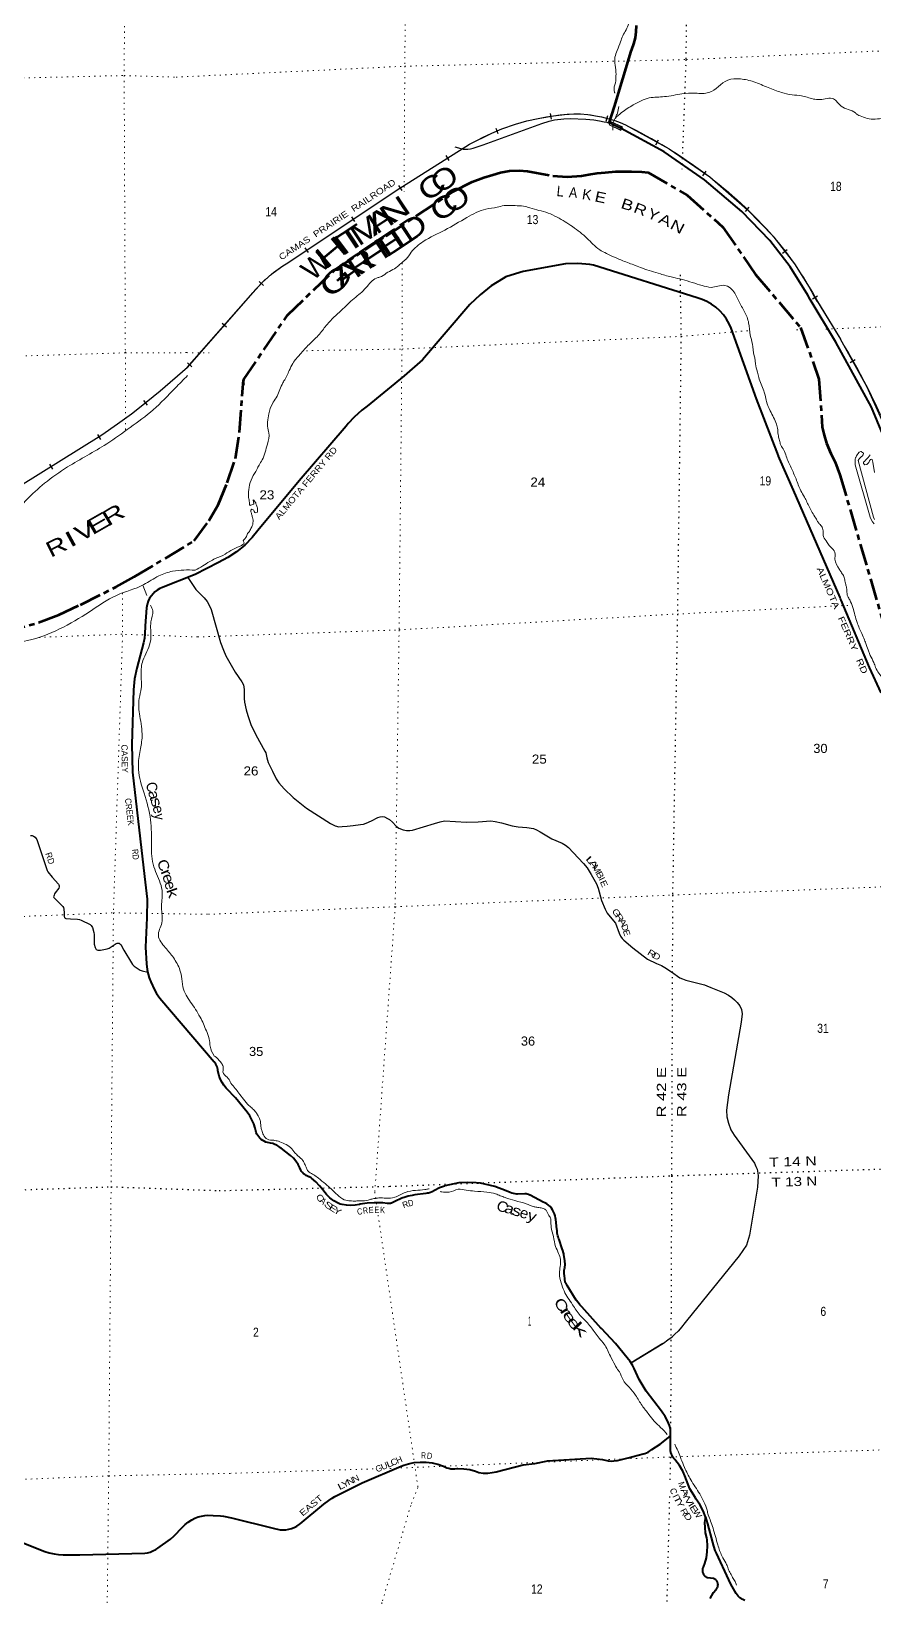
# Model space of a CAD drawing. Header units: feet. Extents: x 751810 to 1010326, y -353855 to -161247.
# Drawn here: x 878420 to 894588, y -303198 to -273133 of the extents above; entities that cross this region are included whole.
import ezdxf
from ezdxf.enums import TextEntityAlignment as Align

# ---------------------------------------------------------------- set-up
doc = ezdxf.new("R2010")
doc.units = ezdxf.units.FT
doc.header["$LTSCALE"] = 70
doc.linetypes.add('DOTTED', pattern=[1.5, 0.3, -1.2])
doc.linetypes.add('LONG_DASH_SHORT_DASH', pattern=[9.9, 6, -1.2, 1.5, -1.2])
for name, color, linetype, lineweight in [('11', 7, 'LONG_DASH_SHORT_DASH', 60), ('23', 7, 'Continuous', 70), ('26', 7, 'Continuous', 40), ('29', 7, 'Continuous', 25), ('34', 7, 'Continuous', 25), ('39', 7, 'Continuous', 13), ('6', 7, 'DOTTED', 25), ('61', 7, 'Continuous', 13), ('7', 7, 'DOTTED', 13)]:
    doc.layers.add(name, color=color, linetype=linetype, lineweight=lineweight)
for name, color, linetype in [('12', 7, 'Continuous'), ('27', 7, 'Continuous'), ('30', 7, 'Continuous'), ('41', 7, 'Continuous')]:
    doc.layers.add(name, color=color, linetype=linetype)

msp = doc.modelspace()

# ---------------------------------------------------------------- linework, layer by layer
at = {"layer": '11'}
for points in [[(881547.37, -282915.05), (881826.08, -282530.66), (882009.42, -282219.59), (882176.82, -281796.85), (882336.24, -281334.23), (882415.95, -280823.75), (882490.81, -279822.56), (883334.53, -278582.53), (884244.01, -277711.55), (885225.9, -277063.79), (886513.91, -276209.97), (886513.91, -276209.97), (886879.65, -276022.01), (887105.27, -275939.4), (887277.26, -275888.34), (887277.26, -275888.34), (887424.18, -275841.02), (887600.65, -275810.12), (887784.68, -275803.18), (887946.15, -275819.6), (888430.87, -275906.58), (888702.32, -275928.04), (888979.71, -275908.1), (889118.28, -275881.69), (889282.14, -275856.46), (889432.77, -275839.43), (889632.55, -275824.62), (889792.01, -275820.2), (889939.49, -275820.83), (890137.39, -275830.92), (890261.18, -275841.88), (890261.18, -275841.88), (891005.96, -276280.81), (891695.2, -276893.59), (892322.71, -277800.97), (893186.58, -278819.32), (893538.54, -279809.44), (893598.6, -280729.68), (893636.56, -280887.35), (893685.72, -281037.44), (893768.91, -281234.82), (893849.44, -281399.56), (893939.41, -281645.55), (894853.05, -284758.91)], [(877895.06, -284673), (878558.08, -284481.27), (878946.51, -284332), (879363.4, -284139.83), (880049.79, -283796.41), (880392.95, -283606.46), (881541.55, -282918.54)]]:
    msp.add_lwpolyline(points, dxfattribs=at)
msp.add_arc((882621.07, -279866.11), 134.8, 162.03814, 202.18566, dxfattribs=at)
at = {"layer": '23'}
msp.add_lwpolyline([(889510.99, -274893.9), (889612.18, -274574.8), (889931.09, -273513.9), (889945.89, -273480.42), (889985.78, -273370.3), (890013.95, -273256.61), (890030.07, -273140.6), (890033.98, -273023.55)], dxfattribs=at)
at = {"layer": '26'}
for points in [[(889741.33, -275000.53), (889590.88, -274925.74), (889545.49, -274904.84), (889511.89, -274895.18)], [(895092.31, -281659.21), (894545.67, -280345.63), (893864.72, -279096.38), (893366.95, -278279.49), (893322.61, -278196.76), (892987.63, -277652.9), (892597.63, -277147.04), (892059.47, -276591.22), (891343.8, -275980.9), (890568.26, -275448.72), (889741.33, -275000.53)], [(894728.9, -285832.87), (894508.91, -285345.53), (893963.83, -284051.72), (893953.4, -284026.72), (893942.6, -284001.72), (893051.28, -281938.95), (892783.71, -281332.78), (892764.19, -281288.56), (892762.76, -281282.78), (892338.82, -280190.15), (891854.92, -278832.01), (891815.61, -278744.95), (891764.41, -278656.65), (891704.26, -278574.18), (891635.82, -278498.46), (891559.84, -278430.3), (891477.14, -278370.46), (891388.65, -278319.59), (891295.33, -278278.25), (891198.19, -278246.89), (889211.02, -277622.15), (889142.89, -277611.66), (888908.38, -277591.68), (888673.07, -277596.33), (888675.11, -277598.31), (887858.95, -277743.76), (887794.92, -277760.06), (887525.55, -277847.51), (887474.7, -277875.43), (887245.77, -278020.81), (887033.29, -278189.32)], [(887033.29, -278189.32), (886839.59, -278379.12), (885930.99, -279441.15), (885578.61, -279748.34), (884863.3, -280328.67), (884766.15, -280401.87), (884616.45, -280535.76), (884504.23, -280659.58), (884481.57, -280684.58), (884460.19, -280709.58), (883559.18, -281762.93), (882765.25, -282714.57), (882657.86, -282847.93), (882516.25, -282992.62), (882360.3, -283121.72), (882191.71, -283233.81), (882012.33, -283327.67), (881567.52, -283556.16)], [(881567.52, -283556.17), (880915.88, -283815.98), (880889.69, -283828.71), (880834.29, -283860.17), (880793.12, -283893.88), (880726.18, -283967.23), (880690.57, -284015.96), (880664.37, -284073.64), (880645.66, -284135.8), (880631.48, -284199.98), (880602.72, -284541.27), (880599.99, -284704.29), (880589.52, -284780.69), (880575.56, -284870.44), (880443.04, -285354.17), (880402.38, -285564.13), (880378.77, -285775.19), (880351.45, -286819.26), (880363.3, -287352.52), (880595.14, -289352.5), (880643.96, -289789.87), (880637.96, -290150.54), (880610.46, -290709.29), (880629.21, -291028.85), (880641.89, -291142.66), (880662.85, -291229.54), (880683.81, -291301.44), (880715.22, -291376.37), (880782.62, -291532.13), (880824.54, -291601.04), (880887.41, -291690.92), (881928.02, -292911.72)], [(882025.19, -293186.89), (882002.52, -293081.6), (881997.24, -293057.06), (881992.31, -293031.6), (881986.14, -293009.16), (881976.1, -292983.53), (881963.43, -292959.08), (881948.29, -292936.1), (881928.01, -292911.39)], [(886254, -295334.54), (886158.96, -295382.52), (886110.69, -295405.29), (886078.68, -295420.39), (886060.69, -295428.97), (886055.5, -295430.81), (886043.34, -295433.74), (886018.67, -295435.71), (885993.34, -295439.26), (885780.37, -295469.05), (885755.37, -295474.12), (885730.37, -295477.91), (885651.67, -295494.41), (885592.71, -295510.46), (885532.1, -295531.92), (885398.69, -295592.47), (885373.73, -295603.8), (885348.69, -295618.96), (885340.68, -295622.74), (885326.35, -295627.74), (885311.59, -295631.22), (885296.54, -295633.14), (885281.37, -295633.48), (885266.25, -295632.22), (885251.34, -295629.4), (885168.26, -295620.78), (885072.37, -295620.26), (884997.49, -295618.04), (884864.37, -295625), (884732.7, -295645.84), (884718.61, -295649.1), (884636.35, -295662.92), (884553.08, -295668.06), (884469.74, -295664.46), (884387.23, -295652.18), (884350.74, -295643.89), (884306.98, -295627.21), (884225.7, -295582.29), (884150.69, -295520.88), (884086.39, -295459.75), (884031.49, -295395.51), (884019.46, -295377.97), (883953.12, -295293.22), (883878.29, -295215.88), (883795.78, -295146.78), (883795.46, -295146.5), (883782.54, -295136.27), (883768.63, -295127.45), (883753.87, -295120.13), (883747.46, -295117.75), (883722.41, -295110.28), (883697.46, -295097.54), (883690.72, -295093.96), (883667.13, -295078.06), (883645.34, -295059.77), (883625.57, -295039.31), (883608.06, -295016.89), (883592.98, -294992.77), (883574.09, -294947.55), (883539.26, -294881.04), (883497.68, -294818.53), (883449.78, -294760.71), (883396.11, -294708.22), (883213.53, -294572.28), (883203.12, -294563.16), (883169.01, -294537.24), (883132.37, -294515.03), (883093.61, -294496.76), (883053.16, -294482.65), (883011.45, -294472.85), (882984.99, -294469.69), (882952.3, -294462.63), (882920.52, -294452.19), (882890, -294438.49), (882861.09, -294421.67), (882834.09, -294401.92), (882809.3, -294379.45), (882787, -294354.52), (882767.42, -294327.39), (882750.79, -294298.37), (882737.29, -294267.76), (882727.05, -294235.92), (882715.49, -294184.29), (882689.66, -294102.25), (882655.41, -294023.36), (882613.09, -293948.49), (882563.18, -293878.45), (882338.36, -293602.38), (882169.21, -293426.01), (882159.5, -293415.62), (882117.1, -293364.04), (882080.32, -293308.31), (882049.58, -293249.04), (882025.19, -293186.89)], [(890688.09, -300092.75), (890688.09, -299954.99), (890668.33, -299893.88), (890630.74, -299804.95), (890584.06, -299720.43), (890516.86, -299621.59), (890222.24, -299236.9), (890086.48, -299009.17), (889990.94, -298798.16), (889960.13, -298738.09), (889912.84, -298663.7), (889858.02, -298594.67), (889634.69, -298321.94), (889361.47, -298028.52), (889357.46, -298028.59), (888984.12, -297614.04), (888949.36, -297577.64), (888918.24, -297533.92), (888878.92, -297488.92), (888706.58, -297208.26), (888690.97, -297182.84), (888676.47, -297158.26), (888672.17, -297148.8), (888667.16, -297133.79), (888665.79, -297127.62), (888662.02, -297103.02), (888659.4, -297077.62), (888652.66, -297012.31), (888649.99, -296986.46), (888646.32, -296962.31), (888645.6, -296947.99), (888646.16, -296937.69), (888649.53, -296911.64), (888653.79, -296887.69), (888657.7, -296865.65), (888662.17, -296840.54), (888664.25, -296815.65), (888664.95, -296791.03), (888664.38, -296783.66), (888662.47, -296758.8), (888658.72, -296733.66), (888646.25, -296649.92), (888642.22, -296622.92), (888639.02, -296599.92), (888638.88, -296598.88), (888630.5, -296562.71), (888627.02, -296552.61), (888620.12, -296532.61), (888609.88, -296502.61), (888548.6, -296323.06), (888540.22, -296298.49), (888532.31, -296273.06), (888526.53, -296254.49), (888515.94, -296203.16), (888513.25, -296176), (888510.82, -296151.47), (888507.75, -296126), (888485.42, -295940.35), (888481.89, -295905.84), (888473.92, -295866.38), (888461.86, -295827.98), (888445.86, -295791.04), (888426.09, -295755.98), (888402.75, -295723.18), (888376.12, -295693), (888346.48, -295665.77), (888314.15, -295641.78), (888279.5, -295621.31), (888242.89, -295604.57), (887993.14, -295472.61), (887988.09, -295470.15), (887964.67, -295460.57), (887940.38, -295453.48), (887915.48, -295448.98), (887890.25, -295447.1), (887753.07, -295450.62), (887738.12, -295450.48), (887705.7, -295447.71), (887673.75, -295441.56), (887642.62, -295432.1), (887612.64, -295419.45), (887536.58, -295386.27), (887317.29, -295308.65), (887040.4, -295244.03), (886959.58, -295234.17), (886791.09, -295226.81), (886622.75, -295237.1), (886359.7, -295294.81), (886353.54, -295296.76), (886254, -295334.54)], [(882265.3, -301664.36), (883062.34, -301864.09), (883087.34, -301871.27), (883112.34, -301877.37), (883142.43, -301885.41), (883196.71, -301893.98), (883251.58, -301896.82), (883306.44, -301893.91), (883360.71, -301885.28), (883413.77, -301871.03), (883465.06, -301851.3), (883514, -301826.33), (883560.06, -301796.38), (883577.43, -301783.18), (884033.98, -301401.15), (884129.84, -301330.27), (884196.52, -301288.57), (884246.53, -301259.38), (884768.99, -300996.31), (885521.11, -300672.83), (885571.11, -300653.97), (885659.03, -300627.26), (885710.45, -300616.2), (885770.73, -300605.74), (885884.08, -300596.02), (885939.67, -300595.35), (885997.81, -300598.21), (886054.28, -300603.69), (886110.7, -300612.27), (886167.85, -300624.54), (886221.5, -300638.05), (886328.99, -300675.27), (886358.94, -300687.96), (886395.01, -300703.3), (886432.48, -300714.78), (886470.95, -300722.29), (886510, -300725.73), (886549.19, -300725.08), (886588.09, -300720.33), (886608.08, -300716.26), (886721.71, -300722.79), (886834.03, -300741.16), (886943.82, -300771.17), (887012.46, -300796.45), (887095.63, -300805.78), (887179.31, -300806.36), (887262.6, -300798.2), (887344.57, -300781.37), (887345.19, -300781.21), (887862.69, -300648.46), (888083.56, -300624.06), (888300.66, -300576.71), (888328.83, -300568.79), (889168.57, -300523.53), (889381.56, -300548.38), (889494.21, -300573.54), (889547.04, -300576.97), (889599.93, -300574.86), (889652.32, -300567.24), (889668.83, -300563.66), (889876.45, -300512.51), (890162.91, -300438.39), (890195.74, -300430.38), (890227.55, -300418.99), (890257.99, -300404.34), (890282.6, -300389.14), (890307.47, -300370.95), (890332.6, -300354.43), (890492.26, -300249.5), (890642.87, -300128.49), (890661.49, -300113.77), (890688.09, -300092.75)], [(891361.22, -301643.65), (891314.77, -301528.76), (891251.78, -301410.34), (891176.76, -301299.16), (891165.84, -301284.89), (891056.85, -301107.58), (890964.84, -300859.61), (890933.61, -300783.66), (890926.38, -300770), (890859.78, -300660.29), (890772.63, -300549.11), (890752.75, -300526.04), (890734.19, -300499.48), (890718.51, -300471.13), (890705.88, -300441.29), (890696.44, -300410.29), (890690.29, -300378.48), (890687.49, -300346.19), (890688.09, -300313.8), (890688.09, -300092.75)], [(877771.56, -301954.97), (878678.03, -302315.23), (878760.07, -302338.65), (878857.38, -302359.62), (878939.72, -302371.6), (879029.85, -302377.93), (879349.4, -302377.28), (880596.33, -302341.47), (880651.62, -302334.89), (880702.52, -302322.91), (880753.42, -302301.94), (880807.12, -302273.99), (880846.23, -302251.01), (881093.83, -302073.05), (881157.63, -302017.32), (881321.3, -301843.9), (881373.95, -301794.87), (881429.35, -301749.93), (881498.21, -301702), (881560.71, -301670.74), (881620.97, -301648.07), (881688.05, -301632.23), (881749.72, -301621.11), (881799.12, -301616.61), (881908.68, -301618.78), (882049.13, -301625.6), (882106.11, -301632.3), (882265.3, -301664.36)], [(891452.64, -303216.29), (891481.54, -303155.54), (891516.63, -303098.14), (891557.53, -303044.72), (891559.65, -303042.81), (891568.86, -303033.41), (891577.04, -303023.09), (891584.1, -303011.98), (891589.95, -303000.19), (891594.54, -302987.85), (891597.82, -302975.1), (891599.75, -302962.08), (891600.3, -302948.92), (891599.48, -302935.79), (891597.28, -302922.81), (891593.74, -302910.13), (891588.9, -302897.89), (891582.8, -302886.22), (891575.52, -302875.25), (891567.13, -302865.11), (891557.73, -302855.9), (891547.41, -302847.72), (891536.3, -302840.66), (891524.51, -302834.81), (891512.17, -302830.22), (891397.65, -302817.92), (891397.06, -302817.64), (891382.57, -302810.03), (891368.96, -302800.94), (891356.38, -302790.48), (891344.96, -302778.76), (891334.82, -302765.91), (891326.09, -302752.07), (891318.85, -302737.4), (891313.18, -302722.05), (891309.15, -302706.19), (891306.79, -302689.99), (891306.15, -302673.64), (891307.21, -302657.31), (891309.98, -302641.18), (891314.42, -302625.43), (891320.48, -302610.23), (891328.09, -302595.75), (891346.31, -302544.09), (891376.36, -302432.06), (891394.53, -302317.5), (891400.63, -302201.68), (891394.59, -302085.85), (891383, -302046.95), (891361.88, -301950.65), (891350.95, -301852.67), (891350.32, -301754.08), (891357.53, -301680.97), (891361.22, -301643.65)], [(892115.87, -303251.33), (892066.86, -303225.57), (892043.58, -303213.41), (892021.3, -303198.65), (892000.69, -303181.64), (891985.99, -303166.67), (891965.29, -303141.6), (891950.93, -303116.67), (891848.88, -302939.46), (891809.44, -302857.77), (891568.37, -302345.66), (891551.03, -302304.63), (891547.91, -302295.66), (891517.52, -302208.19), (891499.69, -302138.52), (891402.03, -301782.03), (891365.04, -301653.1), (891361.22, -301643.65)]]:
    msp.add_lwpolyline(points, dxfattribs=at)
at = {"layer": '29'}
for p, q in [((881423.07, -283613.76), (881578.63, -283844.53)), ((890541.28, -298319.89), (889932.32, -298689.49))]:
    msp.add_line(p, q, dxfattribs=at)
for points in [[(886551.24, -275347.01), (886710.45, -275391.95), (886750.49, -275396.09), (886801.57, -275394.71), (886848.52, -275387.8), (886898.22, -275375.37), (887091.52, -275309.07), (888218.19, -274900.18), (888357.66, -274858.73), (888461.2, -274833.87), (888642.09, -274811.76), (888764.96, -274806.25), (889063.2, -274817.3), (889213.72, -274833.86), (889322.77, -274850.45), (889415.31, -274868.39), (889463.63, -274879.44), (889510.99, -274893.9)], [(881578.63, -283844.53), (881738.93, -284007.8), (881794.16, -284079.63), (881849.39, -284173.57), (881871.48, -284228.82), (882053.74, -284864.27), (882106.21, -285010.7), (882153.15, -285118.45), (882329.89, -285433.42), (882462.44, -285621.29), (882490.07, -285676.55), (882506.63, -285764.96), (882506.64, -285939.02), (882512.15, -286008.08), (882542.55, -286154.52), (882572.9, -286262.26), (882633.68, -286436.33), (882727.55, -286638.01), (882904.29, -286947.45), (882918.12, -286980.6), (882937.42, -287080.06), (882965.07, -287165.71), (882992.65, -287218.2), (883047.88, -287334.24)], [(883047.88, -287334.24), (883122.47, -287477.91), (883172.18, -287555.27), (883271.6, -287671.31), (883442.81, -287837.08), (883702.39, -288047.06), (884160.81, -288339.92), (884251.94, -288381.36), (884320.97, -288400.7), (884384.5, -288397.94), (884481.14, -288389.65), (884597.13, -288378.6), (884740.73, -288359.26), (884798.73, -288348.21), (884845.66, -288334.39), (884950.6, -288284.66), (885072.12, -288221.11), (885116.29, -288207.3), (885152.2, -288201.77), (885199.14, -288212.83), (885254.38, -288240.45), (885293.03, -288262.56), (885351.03, -288315.05), (885420.06, -288389.65), (885475.3, -288428.32), (885558.14, -288461.48), (885621.66, -288472.53), (885685.17, -288472.54), (885734.89, -288464.24), (886160.15, -288339.92), (886267.86, -288306.75), (886347.93, -288290.19), (886773.21, -288312.29), (886999.65, -288306.77), (887237.15, -288290.19), (887322.77, -288298.46), (887441.5, -288323.34), (887648.63, -288381.35), (887761.84, -288400.7), (887933.05, -288417.28)], [(878407.08, -288571.78), (878424.25, -288569.23), (878437.6, -288571.78), (878463.04, -288584.51), (878492.73, -288603.79), (878506.91, -288618.86), (878524.08, -288645.59), (878549.28, -288722.81), (878721.2, -289238.59), (878735.97, -289266.86), (878821.85, -289366.69), (878943.16, -289503.6), (878950.11, -289517.28), (878956.47, -289537.64), (878956.47, -289556.73), (878947.97, -289578.06), (878875.28, -289669.37), (878868.08, -289685.25), (878857.91, -289711.97), (878847.74, -289748.88), (878850.69, -289761.01), (878942.11, -289848.54), (879025.78, -289928.3), (879038.06, -289950.04), (879046.13, -289980.48), (879048, -290054.57), (879051.85, -290123.01), (879054.39, -290137.01), (879059.4, -290144.93), (879069.66, -290152.28), (879082.37, -290158.64), (879172.48, -290169.18), (879303.66, -290175.18), (879343.19, -290181.3), (879377.42, -290195.54), (879547.2, -290278.26), (879569.84, -290296.34), (879582.81, -290312.62), (879595.53, -290336.8), (879620.92, -290429.67), (879623.51, -290470.42), (879629.4, -290655.27), (879645.13, -290718.56), (879657.84, -290744.02), (879667.19, -290754.79), (879694.08, -290769.46), (879719.52, -290772.01), (879747.88, -290770.09), (879877.22, -290744.01), (879914.62, -290729.92), (880049.54, -290642.46), (880067.98, -290633.3), (880088.33, -290633.3), (880106.13, -290637.12), (880121.78, -290645.96), (880136.66, -290661.3), (880194.48, -290768.44), (880339.89, -291013.41), (880364.93, -291046.88), (880392.91, -291074.87), (880470.38, -291127.81), (880509.91, -291153.77), (880548.06, -291169.44), (880655.53, -291192.88)], [(887933.05, -288417.28), (888057.34, -288436.62), (888118.1, -288458.72), (888184.37, -288497.4), (888410.82, -288630.02), (888609.65, -288712.9), (888675.93, -288751.58), (888731.15, -288801.31), (888913.41, -288994.71), (889018.35, -289105.22), (889090.16, -289190.87), (889167.48, -289315.2), (889266.89, -289497.54), (889300.03, -289580.43), (889366.31, -289818.04), (889432.58, -289983.81), (889471.24, -290061.17), (889532, -290133), (889631.41, -290254.57), (889703.21, -290442.44), (889728.07, -290500.45), (889758.44, -290547.43), (889791.59, -290580.58), (889968.32, -290724.25), (890244.47, -290939.75), (890421.21, -291028.16), (890515.1, -291066.84), (890581.38, -291102.75), (890708.41, -291188.41), (890868.58, -291298.92), (890915.53, -291321.02), (890984.56, -291343.13), (891338.04, -291437.06), (891387.75, -291453.64), (891465.07, -291486.79), (891719.13, -291591.78), (891801.98, -291635.99), (891865.48, -291677.42), (891917.96, -291724.4)], [(891917.96, -291724.4), (891967.66, -291774.12), (892020.13, -291837.67), (892050.51, -291909.5), (892064.31, -291992.39), (892047.75, -292152.63), (891799.21, -293545.1), (891766.07, -293843.49), (891768.83, -293970.58), (891799.21, -294092.15), (891848.91, -294216.47), (891909.67, -294318.7), (892252.1, -294788.38), (892299.04, -294857.45), (892329.42, -294921), (892348.75, -294976.26), (892362.56, -295048.09), (892368.08, -295103.35)], [(892368.08, -295103.35), (892357.02, -295321.61), (892202.38, -296238.87), (892169.24, -296365.96), (892147.15, -296432.27), (892003.55, -296636.72), (890998.35, -297885.53), (890874.07, -298040.24), (890832.66, -298084.45)], [(889932.32, -298689.49), (890553.74, -298311), (890636.58, -298250.22), (890719.43, -298189.44), (890771.9, -298142.47), (890832.66, -298084.45)]]:
    msp.add_lwpolyline(points, dxfattribs=at)
at = {"layer": '34'}
for p, q in [((888403.03, -274819.54), (888386.83, -274710.12)), ((889455.52, -274854.33), (889485.33, -274747.81)), ((887383.41, -275100.73), (887344.82, -274997.08)), ((890407.88, -275310.46), (890461.08, -275213.49)), ((886440.31, -275610.01), (886381.17, -275516.54)), ((891307.99, -275905.58), (891371.03, -275814.7)), ((885535.65, -276185.54), (885476.51, -276092.07)), ((892125.22, -276589.69), (892197.43, -276505.89)), ((884631, -276783.47), (884569.59, -276691.48)), ((883740.7, -277380.97), (883679.29, -277288.98)), ((892840.29, -277390.14), (892927.89, -277322.6)), ((882874.46, -278009.38), (882792.54, -277935.05)), ((893416.04, -278270.67), (893510.49, -278213.11)), ((882167.09, -278813.91), (882083.94, -278740.97)), ((881500.99, -279570.66), (881417.83, -279497.73)), ((894234.28, -279439.36), (894137.94, -279493.69)), ((880573.47, -280220.98), (880642.33, -280307.54)), ((879689.32, -280870.97), (879747.73, -280964.9)), ((878765.91, -281442.17), (878824.32, -281536.09))]:
    msp.add_line(p, q, dxfattribs=at)
at = {"layer": '34', "lineweight": 13}
for p, q in [((881408.23, -279594.04), (882678.05, -278146.24)), ((893452.35, -278227.45), (893950.12, -279044.34))]:
    msp.add_line(p, q, dxfattribs=at)
at = {"layer": '34'}
for points in [[(881414.5, -279585.21), (882677.23, -278145.51), (882848.9, -277956.29), (883039.45, -277786.01), (883246.74, -277636.6), (883342.81, -277577.82), (885421.86, -276189.84), (886827.33, -275300.51), (887259.07, -275085.98), (887449.14, -275005.15), (887710.88, -274917.76), (887929.63, -274853.2), (888177.79, -274797.69), (888440.51, -274753.74), (888654.68, -274727.09), (888835.1, -274713.53), (888953.45, -274716.42), (889100.54, -274730.38), (889362.73, -274774.88), (889482.28, -274803.44), (889618.84, -274846.53), (889725.29, -274884.94), (889825.21, -274926.79), (889826.93, -274927.85), (890660.47, -275386.76), (891441.98, -275928.91), (892162.55, -276549.78), (892673.21, -277079.9), (892674.37, -277081.22), (893070.82, -277595.45), (893411.33, -278148.3), (893502.1, -278317.63), (893418.02, -278168.99), (893951.06, -279043.77)], [(906184.89, -290315.47), (906183.11, -290313.73), (904630.2, -290038.07), (902270.09, -289135.67), (898978.07, -287519.49), (898575.81, -287238.34), (898205.18, -286916.7), (897870.18, -286558.09), (897574.52, -286166.43), (897456.11, -285982.06), (896564.75, -284608.09), (896140.75, -283763.83), (895047.75, -281256.11), (894459.2, -279949.34), (893948.94, -279044.53)], [(881415.21, -279585.79), (880893.29, -280038.21), (880622.84, -280257.32), (880340.58, -280481.88), (880077.16, -280673.98), (879774.63, -280882.21), (876542.86, -282892.06)]]:
    msp.add_lwpolyline(points, dxfattribs=at)
at = {"layer": '34', "lineweight": 13}
for points in [[(883343.4, -277578.75), (885422.46, -276190.76), (886827.87, -275301.47)], [(881414.49, -279584.96), (880892.58, -280037.37), (880622.15, -280256.46), (880339.91, -280481), (880076.52, -280673.08), (879774.03, -280881.29), (876542.32, -282891.1)]]:
    msp.add_lwpolyline(points, dxfattribs=at)
for centre, radius, start, end in [((889089.89, -279312.31), 4604.74, 93.17186, 119.42192), ((888807.11, -277254.12), 2539.65, 66.38685, 89.36821), ((885878.82, -283113.95), 9085.91, 41.60796, 64.25043), ((887966.41, -281120.76), 6202.35, 27.74924, 40.63054), ((884568.66, -279689.08), 2440.24, 120.13944, 140.78358), ((882286.67, -286217.64), 13692.78, 21.2464, 31.59425)]:
    msp.add_arc(centre, radius, start, end, dxfattribs=at)
at = {"layer": '39'}
msp.add_line((880558.36, -283764.05), (880636.06, -283963.99), dxfattribs=at)
for points in [[(894604.29, -282504.08), (894587.55, -282458.08), (894288.27, -281370.61), (894290.28, -281370.57), (894300.06, -281354.33), (894311.82, -281336.05), (894313.79, -281334), (894339.47, -281307.46), (894349.43, -281303.28), (894375.83, -281282.7), (894379.72, -281270.22), (894384.89, -281260.49), (894390.64, -281230.45), (894356.34, -281201.6), (894353.22, -281197.7), (894339.97, -281198.48), (894311.97, -281213.35), (894304.04, -281219.51), (894260.83, -281280.52), (894243.3, -281311.55), (894239.35, -281319.07), (894235.71, -281343.27), (894230.51, -281397.65), (894235.38, -281453.89), (894519.4, -282461.16), (894542.13, -282505.05), (894562.79, -282544.96), (894595.52, -282586.68)], [(894523.32, -281262.17), (894484, -281315.26), (894461.58, -281333.39), (894452.31, -281341.9), (894426.67, -281370.46), (894418.8, -281380.64), (894395.04, -281401.12), (894393.4, -281425.29), (894397.53, -281433.27), (894417.86, -281451.05), (894457.94, -281448.42), (894495.43, -281407.61), (894509.01, -281377.23), (894528.64, -281348.76), (894546.62, -281344.46), (894560.75, -281350.27), (894573.61, -281404.38), (894604.63, -281598.99)]]:
    msp.add_lwpolyline(points, dxfattribs=at)
for points in [[(889617.54, -274318.21), (889616.18, -274309.25), (889605.06, -274237.02), (889636.81, -274081.65), (889636.65, -274071.6), (889642.94, -273956.85), (889626.29, -273784.14), (889621.94, -273629.34), (889666.08, -273497.92), (889727.75, -273332.03), (889774.15, -273216.66), (889834.64, -273105.1), (889886.92, -272981.6), (889903.15, -272860.66), (889880.02, -272657.88), (889871.45, -272489.07), (889913.46, -272349.63), (889925.89, -272242.84), (889915.86, -272110.25), (889827.8, -271858.2), (889767.14, -271561.47), (889809.86, -271468.28), (889861.78, -271320.65), (889839.35, -271164.12), (889824.62, -271118.08), (889783.17, -270897.49), (889756, -270692.76), (889743.05, -270499.87), (889747.06, -270367.06), (889764.4, -270187.79), (889758.84, -270085.3), (889755.4, -269990.82), (889742.45, -269797.94), (889755.88, -269624.75), (889773.04, -269433.41), (889771.7, -269344.94), (889780.63, -269272.39), (889793.75, -269079.1), (889828.44, -268853.29), (889854.84, -268742.26), (889915.09, -268614.61), (889976.37, -268422.58), (889983.69, -268243.46), (889981.19, -268211.32), (889963.32, -268076.59)], [(889623.14, -274804.21), (889750.37, -274693.33), (889972.77, -274545.05), (890281.65, -274411.52), (890572.12, -274386.89), (890908.28, -274333.38), (891164.84, -274321.34), (891425.38, -274307.23), (891788.85, -274070.27), (892029.19, -274046.41), (892290.79, -274102.68), (892563.25, -274213.08), (892817.38, -274305.67), (893020.68, -274352.78), (893203.47, -274370.05), (893312.21, -274398.53), (893555.59, -274443.01), (893816.13, -274428.9), (893962.64, -274567.41), (894237.4, -274697.88), (894282.1, -274735.4), (894326.52, -274754.83), (894463.68, -274804.98), (894618.33, -274818.67), (894786.56, -274801.97), (894975.19, -274807.08), (895166.18, -274836.28), (895312.21, -274942.62), (895555.15, -274958.95), (895768.48, -275005.91), (896087.72, -275027.09), (896339.76, -275113.67), (896624.12, -275215.84), (896852.21, -275310.85), (897028.11, -275402.64), (897221.81, -275478.06), (897376.13, -275469.63), (897492.25, -275455.75), (897617.73, -275397.48), (897924.21, -275370.58), (898136.26, -275465.84), (898377.45, -275498.28), (898695.26, -275292.21), (899129.83, -275114.48), (899572.91, -274968.8), (899741.15, -274952.1), (899877.08, -274921.83), (900020.13, -274831.1), (900075.82, -274800.06), (900261.06, -274581.97), (900427.29, -274299.81), (900496.86, -274125.75), (900600.16, -274059.78), (900653.66, -273883.97), (900733.45, -273721.82), (900898.21, -273608.63), (901000.21, -273588.94), (901046.21, -273580.18), (901204.08, -273408.77), (901700.36, -273067.17), (902011.97, -272849.12), (902210.64, -272723.34), (902497.4, -272586.13), (902758.39, -272469.43), (902952.12, -272414.12), (903164.84, -272420.86), (903464.42, -272468.49), (903763.31, -272469.87), (904226.57, -272464.67), (904513.85, -272494.39), (904805.53, -272550.19), (904989.66, -272655.93), (905226.17, -272776.95), (905537.02, -272774.12), (905681.93, -272806.06), (905742.94, -272861.42), (905905.65, -273009.74), (906185.09, -273051.65), (906375.47, -273173.38), (906606.54, -273199.96), (906688.79, -273200.69), (906980.02, -273226.32), (907211.46, -273277.02), (907513.13, -273197.91), (907850.3, -273078.01), (907880.07, -273057.44), (907887.52, -273019.11), (908255.89, -272973.14), (908459.43, -273036.35), (908839.53, -272970.09), (908905.03, -272924.82)], [(889585.29, -274882.05), (889638.81, -274771.99), (889668.38, -274704.62), (889696.32, -274577.24)], [(889581.22, -275031.91), (889580.32, -274987.62), (889585.29, -274882.05)], [(881564.51, -283473.86), (881710.47, -283394.72), (881843.58, -283310.19), (881951.05, -283254.21), (882140.3, -283168.8), (882301.27, -283069.75), (882491.69, -282928), (882489.65, -282926.03), (882536.65, -282850.87), (882571.59, -282773.9), (882593.25, -282747.42), (882614.85, -282716.91), (882632.32, -282678.42), (882642.08, -282660.17), (882661.58, -282623.66), (882672.79, -282569.18), (882676.01, -282516.84), (882663.22, -282466.76), (882648.15, -282398.61), (882637.69, -282370.61), (882631.16, -282336.52), (882644.8, -282310.16), (882689.16, -282325.56), (882707.88, -282369.52), (882752.03, -282370.84), (882763.57, -282338.48), (882758.68, -282280.23), (882737.62, -282214.18), (882706.6, -282152.32), (882680.16, -282128.59), (882682.63, -282158.72), (882685.42, -282210.97), (882655.49, -282221.5), (882619.55, -282232.11), (882606.7, -282178.01), (882589.22, -282083.75), (882586.79, -282055.63), (882598.3, -281888.51), (882657.64, -281700.54), (882749.48, -281540.21), (882790.44, -281463.14), (882853.06, -281359.59), (882950.76, -281056.38), (882979.56, -280838.71), (882964.7, -280784.63), (882980.1, -280476.66), (883047.33, -280280.52), (883119.82, -280166.76), (883232.26, -279909.57), (883269.39, -279844.63), (883370.69, -279645.95), (883438.77, -279506.11), (883576.56, -279333), (883752.17, -279141.2), (883951.75, -278943), (884099.38, -278757.67), (884368.15, -278492.02), (884617.35, -278258.85), (884842.94, -278056.22), (885046.69, -277868), (885104.6, -277851.01), (885233.85, -277776.59), (885474.28, -277626.02), (885505.9, -277595.36), (885610.91, -277509.25), (885612.88, -277507.21), (885713.11, -277370.89), (885940.71, -277168.23), (886356.57, -276946.54), (886780.17, -276706.64), (887146.81, -276546.06), (887360.89, -276510.54), (887492.79, -276478.32), (887705.41, -276479.03), (887868.03, -276488.57), (887988.89, -276522.89), (888337.37, -276620.04), (888513.08, -276699.77), (888808.69, -276882.22), (889088.92, -277109.15), (889198.88, -277218.06), (889328.87, -277324.65), (889460.34, -277397.02), (889775.36, -277536.93), (890011.42, -277627.78), (890150.64, -277681.93), (890495.25, -277789.2), (890728.9, -277853.95), (890916.1, -277897.29), (891294.93, -278012.07), (891466.02, -278051.65)], [(891466.02, -278051.65), (891597.97, -278023.44), (891728.14, -278009.35), (891922.96, -278159.18), (891997.5, -278312.89), (892110.92, -278518.28), (892188.32, -278728.27), (892218.01, -278967.15), (892262.68, -279135.4), (892294.16, -279360.18), (892313.43, -279440.33), (892318.56, -279514.67), (892359.07, -279672.93), (892382.71, -279777.15), (892480.89, -280035.08), (892506.23, -280119.16), (892530.12, -280239.47), (892603.04, -280419.35), (892721.24, -280674.96), (892746.89, -280779.15), (892758.74, -280899.64), (892782.08, -280983.75), (892803.5, -281073.93), (892863.15, -281171.55), (892909.06, -281289.5), (893002.65, -281509.29), (893098.18, -281725.02), (893189.86, -281950.87), (893259.92, -282074.48), (893307.48, -282168.28), (893406.75, -282365.85), (893476.66, -282479.4), (893521.97, -282557.14), (893558.73, -282600.82), (893605.89, -282668.47), (893617.53, -282774.88), (893624.43, -282833.1), (893696.29, -282942.61), (893751.68, -283024.21), (893829.07, -283101.44), (893848.03, -283161.49), (893845.54, -283262.09), (893930.77, -283459.88), (893961.62, -283509.69), (894006.8, -283579.38), (894032.11, -283661.45), (894051.47, -283747.63), (894068.51, -283813.74), (894076.23, -283926.25), (894091.06, -283978.32), (894128.19, -284046.12), (894188.6, -284194.02), (894269.13, -284478.37), (894358.64, -284694.2), (894410.6, -284814.07), (894446.06, -284904.02), (894492.25, -285040.07), (894523.42, -285112), (894589.7, -285249.74), (894625.19, -285341.71), (894689.09, -285455.36), (894758.7, -285548.81), (894861.4, -285708.11), (894925.3, -285821.76), (894926.24, -285884.1), (894951.95, -285992.31), (895079.78, -286221.62), (895123.54, -286329.55), (895162.89, -286411.4), (895173.22, -286431.35), (895228.21, -286486.81), (895254.5, -286500.48), (895291.44, -286556.22), (895310.28, -286608.22), (895350.21, -286728.28), (895369.08, -286782.29), (895385.79, -286826.28), (895492.51, -286985.52), (895568.07, -287074.86), (895602.71, -287110.52), (895651.29, -287139.93), (895665.51, -287151.78), (895773.95, -287160.15), (895826.85, -287209.61), (895882.22, -287289.2), (895961.85, -287382.49), (896113.05, -287565.17), (896156.86, -287677.12), (896182.18, -287759.19), (896308.34, -288010.65), (896400.37, -288127.89)], [(876361.47, -283299.82), (876429.33, -283200.24), (876564.66, -283132.18), (876639.43, -283147.27), (876674.87, -283226.48), (876819.49, -283188.3), (877188.5, -283009.84), (877799.04, -282670.24), (878319.06, -282134.71), (878675.7, -281807.53), (879115.11, -281495.11), (879867.43, -281050.89), (880316.76, -280736.05), (880759.13, -280399.3), (881180.56, -279980.4), (881420.03, -279740.01)], [(850139.61, -285884), (850422.35, -286082.96), (851025.28, -286464.91), (851215.9, -286612.38), (851569.76, -286688.64), (852060.27, -286868.19), (852513.98, -287077.49), (853111.8, -287236.52), (853403.4, -287309.28), (854158.9, -287361.02), (854749.51, -287492.12), (855497.88, -287564.32), (856129.04, -287613.09), (856684.22, -287618.58), (857807.23, -287550.41), (858488.59, -287554.78), (859169.68, -287553.1), (859878.21, -287443.42), (860207.61, -287369.43), (860939.54, -287244.68), (861584.24, -287141.64), (861944.35, -287036.15), (862257.83, -286777.28), (862439.45, -286620.62), (862617.1, -286605.27), (862806.37, -286674.16), (863031.91, -286701.22), (863346.54, -286609.69), (863693.68, -286528.92), (863856.64, -286498.05), (863952.12, -286482.04), (863949.06, -286316.8), (863920.07, -286201.02), (864085.21, -285940.17), (864734.38, -285566.72), (865095.04, -285380.54), (865322.69, -285363.15), (865568.49, -285395.44), (865874.07, -285326.46), (865936.88, -285249.27), (865954.31, -285141.67), (866119.29, -285064.34), (866609.88, -285058.36), (866905.95, -285048.25), (867118.84, -284966.94), (867483.09, -284958.07), (867909.83, -285005.13), (868067.8, -285045.04), (868436.76, -285005.73), (868896.84, -284963.01), (869377.85, -284943.86), (870076.63, -284929.49), (870797.44, -284927.21), (871580.79, -284927.39), (872447.45, -284908.04), (873279.48, -284922.36), (874180.37, -284954.04), (874576.94, -285038.64), (874940.69, -285057.8), (875668.2, -285115.26), (876644.59, -285115.26), (877467.82, -285019.49), (877850.72, -284923.71), (878348.49, -284827.94), (879535.47, -284272.45), (880055.94, -283959.21), (880577.5, -283753.88), (880864.67, -283586.27), (881132.69, -283495.29), (881564.74, -283473.73)], [(880708.26, -284149.79), (880749.8, -284256.69), (880716.3, -284467.39), (880711.51, -284620.63), (880701.94, -284864.85), (880562.26, -285210.96), (880525.37, -285472.62), (880531.08, -285746.64), (880491.09, -285935.83), (880503.73, -286278.13), (880546.44, -286667.61), (880509.8, -286935.3), (880474.98, -287245.27), (880564.35, -287695.35), (880700.31, -288204.02), (880725.49, -288699.08), (880757.57, -289121.26), (880825.4, -289301.99), (880933.07, -289664.61), (880917.47, -289955.64), (880923.87, -290245.77), (880858.12, -290488.44), (880992.28, -290720.91), (881146.71, -290912.22), (881273.13, -291151.05), (881310.27, -291316.91), (881343.06, -291521.26), (881501.28, -291801.14), (881677.93, -292090.35), (881793.21, -292349.81), (881842.18, -292511.15), (881851.83, -292612.9), (881927.8, -292798.15)], [(881923.47, -292795.14), (881967.57, -292825.76), (882036.85, -292897.08), (882084, -292964.73), (882103.33, -293048.91), (882098.2, -293107.32), (882108.71, -293139.33), (882200.38, -293232.44), (882251.88, -293322.14), (882335.69, -293425.43), (882401.19, -293512.91), (882493.23, -293630.14), (882595.35, -293751.24), (882668.49, -293812.45), (882733.76, -293883.84), (882772.83, -293947.59), (882801.73, -294001.45), (882818.87, -294073.59), (882828.16, -294157.92), (882843.24, -294226.07), (882876.69, -294316.06), (882950.16, -294399.39), (883072.82, -294419.6), (883161.36, -294438.34), (883280.44, -294486.77), (883397.84, -294557.35), (883477.57, -294656.67), (883538.64, -294716.06), (883630.31, -294809.16), (883675.71, -294892.93), (883698.68, -294952.91), (883731.65, -295010.73), (883752.01, -295030.52), (883841.03, -295081.43), (883930.27, -295146.41), (884066.33, -295256.93), (884176.11, -295353.77), (884294.16, -295466.58), (884427.94, -295559.03), (884540.6, -295581.41), (884650.98, -295585.72), (884715.06, -295578.69), (884779.3, -295581.71), (884921.34, -295557.38), (884995.26, -295538.13), (885087.35, -295526.64), (885229.79, -295528.44), (885396.05, -295513.78), (885601.2, -295418.07), (885795.2, -295380.86), (885975.47, -295363.97), (886044.63, -295353.48), (886054.61, -295353.05)], [(886265.66, -295404.29), (886297.05, -295407.23), (886441.58, -295415.04), (886613.25, -295360.07), (886765.93, -295375.8), (886928.69, -295395.39), (887163.68, -295415.87), (887328.64, -295447.49), (887421.43, -295482.25), (887516.26, -295518.99), (887703.67, -295576.41), (887921.25, -295639.39), (888068.49, -295693.42), (888142.93, -295708.35), (888227.4, -295723.12), (888290.04, -295751.51), (888321.65, -295801.19), (888344.22, -295850.87), (888384.64, -295907.73), (888391.35, -295953.88), (888399.38, -296086.5), (888440.25, -296268.9), (888483.22, -296457.29), (888541.4, -296591.14), (888577.26, -296707.24), (888556.84, -296973.63), (888589.55, -297156.89), (888645.16, -297310.7), (888720.75, -297441.14), (888809.02, -297574.52), (888956.57, -297781.4), (889097.16, -297926.04), (889240.42, -298114.88), (889322.25, -298220.21), (889414.2, -298331.41), (889534.04, -298562.86), (889624.89, -298734.41), (889668.25, -298816.2)], [(889668.25, -298816.2), (889707.05, -298861.86), (889777.6, -299017.64), (889892.06, -299158.66), (890016.73, -299311.59), (890144.11, -299510.74), (890275.06, -299681.67), (890375.3, -299810.85), (890499.49, -299931.6), (890626.77, -300066.47)], [(890768.92, -300251.44), (890785.65, -300285.16), (890889.66, -300530.93), (890958.39, -300698.81), (891078.32, -300936.29), (891248.91, -301207.17), (891390.05, -301520.75), (891413.48, -301610.89), (891459.11, -301728.46), (891504.93, -301863.28), (891596.67, -302185.28), (891674.76, -302397.2), (891747.54, -302529.34), (891779.89, -302596.75), (891812.24, -302688.43), (891866.15, -302777.42), (891879.63, -302812.47), (891930.85, -302887.98), (891955.11, -302958.09)]]:
    msp.add_spline(points, degree=3, dxfattribs=at)
at = {"layer": '6'}
msp.add_line((890668.25, -301257.22), (890617.07, -303309.67), dxfattribs=at)
for points in [[(890919.98, -257506.79), (891399.44, -262569.29), (891033.5, -268285.71), (890983.45, -273675.56), (890906.34, -275778.02)], [(890872.69, -277809.67), (890871.35, -277891.56), (890890.13, -278989.61), (890821.08, -284317.38), (890726.98, -289711.91), (890709.02, -295101.28), (890687.5, -300413.93)], [(882023.32, -295384.87), (885301.12, -295302.7), (890709.02, -295101.28), (896309.74, -294919.11), (901688.11, -294885.1), (907183.54, -294374.59), (909606.72, -294355.54)], [(850533.22, -296468.03), (852827.33, -296276.59), (858217.84, -296025.59), (863738.56, -295868.08), (869138.16, -295689.31), (874525.16, -295496.93), (879950.5, -295311.06), (882023.32, -295384.87)], [(890687.5, -300413.93), (890687.16, -300498.75), (890675.9, -300950.5)]]:
    msp.add_lwpolyline(points, dxfattribs=at)
at = {"layer": '61'}
for p, q in [((889540.02, -274862.25), (889766.37, -274968.38)), ((889766.37, -274968.38), (889734.53, -275036.29))]:
    msp.add_line(p, q, dxfattribs=at)
msp.add_lwpolyline([(889734.53, -275036.29), (889508.17, -274930.15), (889540.02, -274862.25)], dxfattribs=at)
msp.add_lwpolyline([(889518.81, -274926.3), (889543.86, -274872.89), (889755.72, -274972.22), (889730.68, -275025.64)], close=True, dxfattribs=at)
msp.add_lwpolyline([(889518.81, -274926.3), (889543.86, -274872.89), (889755.72, -274972.22), (889730.68, -275025.64)], close=True, dxfattribs=at)
at = {"layer": '7'}
for p, q in [((893108.34, -278860.83), (893157.96, -278859.82)), ((882232.46, -300812.06), (884991.56, -300727.02))]:
    msp.add_line(p, q, dxfattribs=at)
for points in [[(885559.43, -257715.14), (885583.84, -262732.54), (885636, -268380.36), (885588.45, -273802.36), (885574.94, -276200.4), (885574.78, -276206.51)], [(880215.16, -271669.12), (880202.11, -273981.02), (880224.76, -279287.85), (880230.72, -280797.79)], [(890992.45, -273675.56), (896689.37, -273421.42), (902099.12, -273209.91), (907470.71, -272994.95), (912654.57, -272773.68)], [(881199.77, -274012.45), (885588.45, -273802.36), (890983.45, -273675.56)], [(849731.86, -274900.81), (852911.86, -274646.87), (858349.44, -274512.93), (863967.95, -274440.14), (869334.15, -274276.85), (874800.44, -274111.48), (880202.11, -273981.02), (881199.77, -274012.45)], [(885537.93, -277577.48), (885537.88, -277579.52), (885534.98, -279230.48), (885478.94, -284622.43), (885403.67, -289936.21), (885012.3, -295415.67), (885047.16, -295653.94)], [(893671.71, -278848.72), (896557.92, -278734.02), (901901.35, -278513.45), (907381.99, -278334.86), (912869.01, -278172.11)], [(883701.49, -279263.4), (885534.98, -279230.48), (890890.13, -278989.61), (892165.99, -278880.05), (892173.26, -278879.9)], [(849935.34, -280377.51), (852856.14, -280229.15), (858333.6, -279950.39), (863980.45, -279884.51), (869312.18, -279617.77), (874745.16, -279469.89), (880225.45, -279303.95), (881403.54, -279300.73)], [(881403.54, -279300.73), (881822.46, -279302.75), (881834.32, -279302.5)], [(880168.29, -283912.47), (880171.01, -284728.88), (879996.09, -290053.87), (879950.5, -295311.06), (879905.4, -300860.63), (879872.48, -303697.35)], [(881613.85, -284758.3), (885478.94, -284622.43), (890821.08, -284317.38), (894168.47, -284146.99)], [(881613.85, -284758.3), (880161.97, -284705.05), (878534.15, -284767.68)], [(881818.94, -290080.87), (885403.67, -289936.21), (890726.98, -289711.91), (896355.23, -289493.12), (897783.59, -289415.33)], [(850333.93, -291104.58), (852839.22, -290934.07), (858246.46, -290793.3), (863848.44, -290521.55), (869209.44, -290330.24), (874601.95, -290266.7), (879996.09, -290053.87), (881818.94, -290080.87)], [(885076.78, -295856.41), (885841.22, -301081.9), (885703.07, -301427.4), (885150.45, -303293.11), (885150.45, -303521.66)], [(885303.96, -300717.07), (890687.16, -300498.75), (896333.88, -300307.85), (901642.51, -300172.29), (906975.91, -299951.86), (909837.18, -299778.4), (909893.66, -299775.22)], [(873027.51, -301105.27), (874531.43, -301076.67), (879905.4, -300860.63), (882232.46, -300812.06)]]:
    msp.add_lwpolyline(points, dxfattribs=at)

# ---------------------------------------------------------------- texts
at = {"layer": '12'}
for s, rotation, width, p in [('C', 33.485, 1.3, (886212.21, -276279.88)), ('O', 33.485, 1.2, (886454.15, -276131.49)), ('N', 33.485, 1.45, (885503.3, -276743.33)), ('C', 33.485, 1.3, (886444.95, -276672.74)), ('O', 33.485, 1.2, (886680.52, -276518.19)), ('A', 33.485, 1.6, (885227.29, -276921.65)), ('T', 33.485, 1.6, (884678.74, -277280.57)), ('M', 33.485, 1.3, (884945.25, -277109.5)), ('D', 33.485, 1.3, (885861.83, -277065.9)), ('H', 39.761, 1.55, (884301.96, -277527.3)), ('I', 36.761, 1.5, (884482.15, -277398.88)), ('F', 33.485, 1.45, (885072.24, -277597.2)), ('I', 33.485, 1.4, (885248.67, -277471.94)), ('E', 33.485, 1.4, (885439.14, -277352.67)), ('L', 33.485, 1.65, (885661.46, -277204.59)), ('R', 33.761, 1.35, (884859.38, -277743.86)), ('G', 43.761, 1.5, (884397.94, -278064.33)), ('A', 35.761, 1.65, (884597.55, -277921.06))]:
    msp.add_text(s, height=400, rotation=rotation, dxfattribs=dict(at, width=width)).set_placement(p, align=Align.CENTER)
msp.add_text('W', height=400, rotation=43.761, dxfattribs=at).set_placement((884013.17, -277766.6), align=Align.CENTER)
at = {"layer": '27'}
for s, rotation, width, p in [('ALMOTA FERRY RD', 50.163, 1.15, (883179.12, -282515.08)), ('ALMOTA   FERRY   RD', 293.369, 1.3, (893490.49, -283447.03)), ('CREEK', 276.612, 0.95, (880215.26, -287860.01)), ('RD', 276.612, 0.85, (880348.08, -288836.65)), ('EAST', 39.922, 1.25, (883628.18, -301642.66))]:
    msp.add_text(s, height=120, rotation=rotation, dxfattribs=dict(at, width=width)).set_placement(p)
msp.add_text('CASEY', height=120, rotation=271.273, dxfattribs=at).set_placement((880147.14, -286823.38))
for s, rotation, width, p in [('C', 304.445, 1.35, (883915.51, -295561.82)), ('S', 319.693, 1.65, (884088.86, -295717.45)), ('E', 327.072, 1.4, (884182.91, -295778.68)), ('Y', 330.2, 1.35, (884269.5, -295829.74)), ('C', 9.537, 0.8, (884733.06, -295844.4)), ('R', 8.994, 0.8, (884842.44, -295825.9)), ('E', 1.993, 0.75, (884943.62, -295816.87)), ('E', 0.302, 0.7, (885050.47, -295815.5)), ('K', 357.689, 0.7, (885159.17, -295816.53)), ('D', 15.228, 0.9, (885718.17, -295678.6)), ('U', 23.272, 1.1, (885217.52, -300727.19)), ('L', 23.272, 1.35, (885319.94, -300683.14)), ('C', 23.272, 1.1, (885404.23, -300647.63)), ('R', 358.897, 0.65, (885947.2, -300527.22)), ('D', 352.901, 0.75, (886057.01, -300536.07)), ('Y', 26.726, 1.3, (884475.08, -301065.88)), ('N', 26.726, 1.15, (884570.33, -301016.32)), ('N', 26.726, 1.15, (884672.64, -300967.42)), ('L', 26.726, 1.45, (884394.25, -301106.62)), ('I', 295.552, 1.15, (890730.71, -301270.22)), ('T', 297.134, 1.45, (890772.12, -301344.52)), ('A', 297.662, 1.35, (890910.19, -301194.46)), ('Y', 298.323, 1.3, (890936.31, -301279.17)), ('V', 300.552, 1.4, (890987.79, -301373.88)), ('Y', 297.155, 1.3, (890824.09, -301427.01)), ('R', 296.578, 1.15, (890901, -301581.11)), ('I', 302.134, 1.4, (891038.2, -301443.14)), ('E', 301.669, 1.4, (891086.66, -301525.47)), ('W', 302.27, 1.1, (891155.32, -301618.43)), ('D', 301.578, 1.3, (890973.82, -301677.42))]:
    msp.add_text(s, height=120, rotation=rotation, dxfattribs=dict(at, width=width)).set_placement(p, align=Align.CENTER)
for s, rotation, p in [('A', 316.448, (883980.06, -295627.72)), ('R', 19.497, (885619.91, -295707.68)), ('G', 23.272, (885112.93, -300772.19)), ('H', 23.369, (885503.21, -300606.22)), ('C', 288.136, (890690.6, -301172.8)), ('M', 289.054, (890852.67, -301059.35))]:
    msp.add_text(s, height=120, rotation=rotation, dxfattribs=at).set_placement(p, align=Align.CENTER)
at = {"layer": '30'}
msp.add_text('RD', height=120, rotation=288.434, dxfattribs=at).set_placement((878687.01, -288914.65))
for s, rotation, width, p in [('L', 312.157, 1.95, (889105.62, -289085.45)), ('A', 312.157, 1.75, (889169.33, -289160.81)), ('M', 301.104, 1.2, (889217.6, -289240.05)), ('B', 298.618, 1.3, (889282.92, -289353.85)), ('I', 296.396, 1.2, (889317.84, -289429.09)), ('E', 293.299, 1.2, (889356.61, -289517.5)), ('G', 306.093, 1.3, (889602.92, -290087.84)), ('R', 303.997, 1.35, (889662.55, -290178.29)), ('A', 300.964, 1.4, (889721.03, -290265.07)), ('D', 293.236, 1.1, (889762.1, -290360.22)), ('E', 288.861, 1.1, (889791, -290458.41)), ('R', 327.832, 1.3, (890295.12, -290883.69)), ('D', 331.61, 1.2, (890395.79, -290940.33))]:
    msp.add_text(s, height=120, rotation=rotation, dxfattribs=dict(at, width=width)).set_placement(p, align=Align.CENTER)
at = {"layer": '34', "width": 1.2}
msp.add_text('CAMAS  PRAIRIE  RAILROAD', height=120, rotation=33.727, dxfattribs=at).set_placement((883220.28, -277532.81))
at = {"layer": '41'}
for s, height, rotation, width, p in [('L', 200, 354.284, 0.9, (888563.01, -276300.87)), ('A', 200, 354.284, 0.9, (888811.75, -276325.78)), ('E', 200, 347.956, 1.2, (889326.05, -276415.76)), ('B', 200, 341.628, 1.3, (889829.06, -276554.53)), ('R', 200, 338.464, 1.25, (890075.64, -276642.13)), ('Y', 200, 335.3, 1.2, (890318.72, -276741.93)), ('A', 200, 335.3, 1.3, (890545.84, -276846.41)), ('N', 200, 332.136, 1.35, (890776.62, -276969.68)), ('R', 300, 30.972, 1.45, (880070.43, -282537.91)), ('V', 300, 28.048, 1.4, (879515.99, -282852.88)), ('E', 300, 29.815, 1.6, (879773.96, -282706.5)), ('R', 300, 26.623, 1.35, (878966.88, -283155.16)), ('I', 300, 28.623, 1.7, (879246.89, -283007.68)), ('a', 200, 285.702, 1.2, (880680.91, -287814.36)), ('s', 200, 287.483, 1.35, (880726.11, -287956.27)), ('e', 200, 284.411, 1.05, (880762.6, -288090.79)), ('y', 200, 274.686, 0.9, (880781.44, -288214.54)), ('C', 200, 290.916, 1.15, (880865.4, -289174.69)), ('r', 200, 292.616, 1.4, (880921.98, -289316.26)), ('e', 200, 289.4, 1.2, (880956.52, -289423.8)), ('e', 200, 286.444, 1.1, (880992.05, -289552.89)), ('k', 200, 288.873, 1.35, (881036.64, -289702.52)), ('C', 200, 339.208, 1.1, (887427.12, -295784.64)), ('a', 200, 343.681, 1.2, (887570.67, -295824.29)), ('s', 200, 343.839, 1.3, (887711.19, -295867.81)), ('e', 200, 343.874, 1.1, (887855.03, -295911.16)), ('y', 200, 340.565, 1.25, (887999.64, -295964.95)), ('C', 200, 301.498, 1.35, (888507.67, -297629.31)), ('r', 200, 303.781, 1.8, (888599.77, -297755.89)), ('e', 200, 304.656, 1.65, (888669.73, -297864.73)), ('e', 200, 306.338, 1.7, (888758.9, -297988.97)), ('k', 200, 313.231, 2.2, (888878.85, -298112.65))]:
    msp.add_text(s, height=height, rotation=rotation, dxfattribs=dict(at, width=width)).set_placement(p, align=Align.CENTER)
for s, rotation, p in [('K', 351.12, (889069.95, -276364.58)), ('C', 284.307, (880638.61, -287662.8))]:
    msp.add_text(s, height=200, rotation=rotation, dxfattribs=at).set_placement(p, align=Align.CENTER)
at = {"layer": '6'}
for s, rotation, width, p in [('R 42 E', 89.809, 1.35, (890599.41, -293980.2)), ('R 43 E', 89.809, 1.35, (890989.02, -293975.34)), ('T 14 N', 1.863, 1.3, (892585.19, -294928.57)), ('T 13 N', 1.863, 1.25, (892631.14, -295313.84))]:
    msp.add_text(s, height=175, rotation=rotation, dxfattribs=dict(at, width=width)).set_placement(p)
at = {"layer": '7'}
for s, width, p in [('18', 0.85, (893751.65, -276196.31)), ('14', 0.85, (882911.91, -276682.08)), ('13', 0.85, (887930.69, -276833.23)), ('24', 1.1, (887998.85, -281872.79)), ('19', 0.85, (892398.74, -281849.66)), ('23', 1.1, (882798.97, -282117.63)), ('30', 1.05, (893429.05, -286984.63)), ('25', 1.1, (888027.1, -287190.2)), ('26', 1.1, (882493.1, -287416.51)), ('31', 0.85, (893503.99, -292356.83)), ('36', 1.05, (887816.38, -292601.63)), ('35', 1.05, (882598.83, -292801.4)), ('6', 0.85, (893565.74, -297790.49)), ('1', 0.4, (887952.98, -297976.6)), ('2', 0.85, (882675.06, -298189.94)), ('12', 0.85, (888011.9, -303118.43)), ('7', 0.85, (893610.74, -303022.12))]:
    msp.add_text(s, height=175, dxfattribs=dict(at, width=width)).set_placement(p)

doc.saveas('drawing.dxf')
